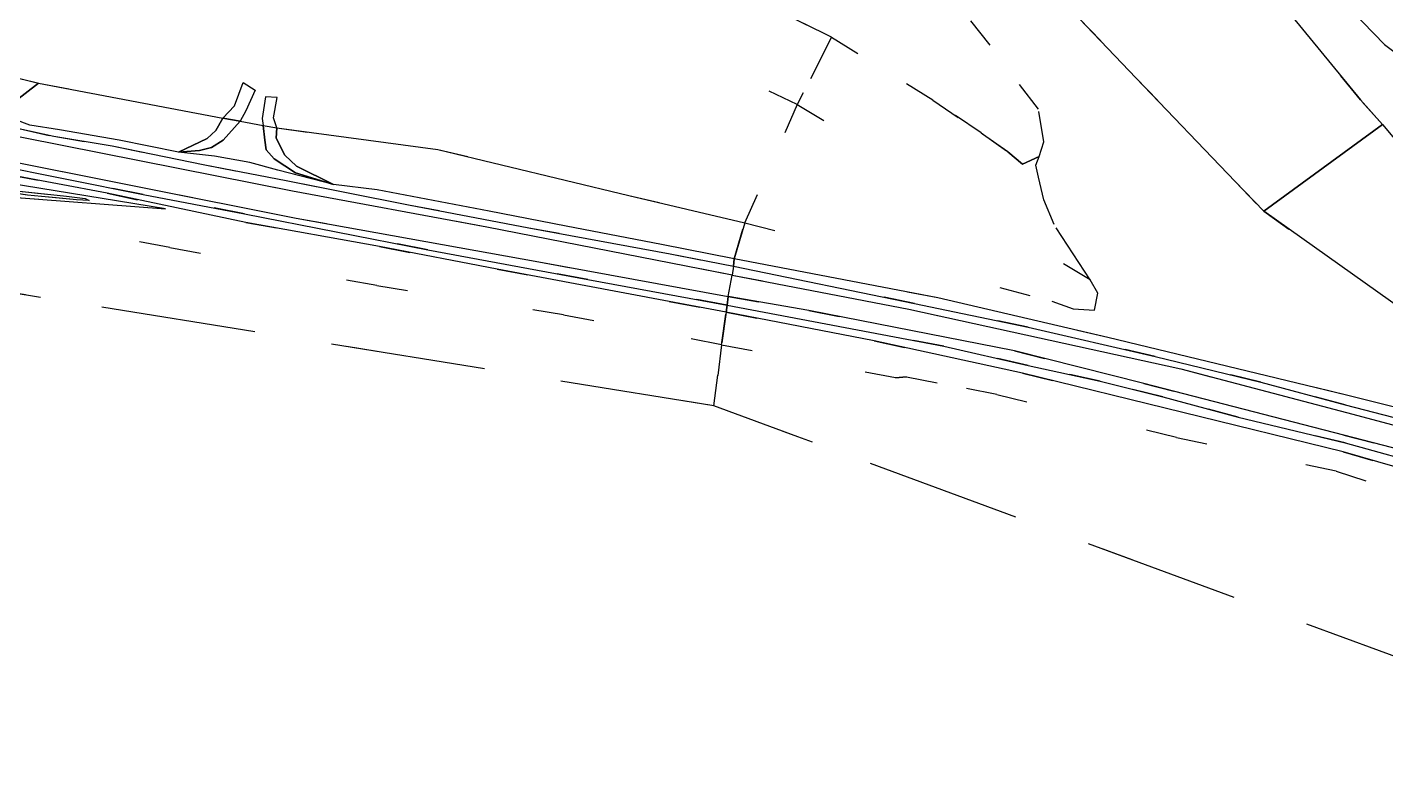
# Model space of a CAD drawing. Extents: x -14.1 to 15.6, y -19 to 8.9.
# Drawn here: x 4.559 to 8.942, y -13.082 to -10.684 of the extents above; entities that cross this region are included whole.
import ezdxf

# ---------------------------------------------------------------- set-up
doc = ezdxf.new("R2010")
doc.units = 0
doc.header["$MEASUREMENT"] = 0
doc.linetypes.add('DASHED', pattern=[0.75, 0.5, -0.25])
doc.linetypes.add('DOT', pattern=[1, 0, -1])
doc.layers.get('0').update_dxf_attribs({"linetype": 'CONTINUOUS'})

msp = doc.modelspace()

# ---------------------------------------------------------------- linework, layer by layer
at = {"color": 7, "linetype": 'Continuous'}
for points in [[(9.2762, -10.8617), (8.8072, -10.4047), (8.0672, -9.5907), (7.8542, -9.3357), (7.8342, -9.3737), (8.8322, -10.6317), (8.9382, -10.7407), (9.3552, -11.0527)], [(4.4952, -10.8407), (4.5952, -10.8647), (4.5092, -10.9317)], [(4.5322, -11.0117), (4.6442, -11.0367), (4.8332, -11.0677), (5.1322, -11.1287), (5.3942, -11.1797), (5.7892, -11.2577), (6.1772, -11.3317), (6.6332, -11.4157), (6.8372, -11.4557), (6.8392, -11.4327), (6.6052, -11.3857), (6.2982, -11.3267), (6.0492, -11.2787), (5.6882, -11.2097), (5.5472, -11.1917), (5.3672, -11.1457), (5.2772, -11.1207), (5.1632, -11.1007), (5.0472, -11.0877), (4.8552, -11.0487), (4.6632, -11.0157), (4.5672, -11.0007), (4.4792, -10.9677)], [(4.5232, -11.2127), (4.6852, -11.2297), (4.7462, -11.2377), (4.7582, -11.2437), (4.7182, -11.2417), (4.5602, -11.2267), (4.4062, -11.2037)], [(4.4962, -11.2317), (5.0052, -11.2707), (4.4432, -11.1797)]]:
    msp.add_lwpolyline(points, dxfattribs=at)
at = {"color": 7, "linetype": 'DOT'}
for points in [[(7.8342, -9.3737), (7.1542, -10.7167), (6.9832, -10.6317)], [(4.4952, -10.8407), (4.5952, -10.8647), (5.1902, -10.9777), (5.2462, -10.9877), (5.3202, -11.0017), (5.3642, -11.0097), (5.8832, -11.0787), (6.5002, -11.2277), (6.8742, -11.3157), (7.0432, -10.9337), (6.3262, -10.5897), (6.0432, -10.4547), (5.5552, -10.0097), (5.5552, -10.0097), (5.3642, -10.2117), (4.9102, -10.2007), (4.4502, -10.2227)], [(9.2762, -11.4127), (8.9312, -10.9987), (8.8602, -10.9187), (8.5452, -10.5337)], [(6.9832, -10.6317), (7.1542, -10.7167), (7.1312, -10.7617), (7.0622, -10.8967), (7.0432, -10.9337), (6.3262, -10.5897)], [(9.1192, -11.9487), (8.8152, -11.8727), (8.0452, -11.6857), (7.4972, -11.5587), (6.8392, -11.4327), (6.8742, -11.3157), (7.6972, -11.5247), (7.8642, -11.5687), (7.9332, -11.5937), (8.0022, -11.5977), (8.0132, -11.5427), (7.9882, -11.4997), (7.9332, -11.4157), (7.8722, -11.3217), (7.8392, -11.2417), (7.8212, -11.1687), (7.8132, -11.1297), (7.8242, -11.1017), (7.8392, -11.0547), (7.8212, -10.9487), (7.6652, -10.7427), (7.5742, -10.6257)], [(8.8322, -10.6317), (8.9382, -10.7407), (9.3552, -11.0527)], [(7.9532, -10.6567), (8.1372, -10.8487), (8.4562, -11.1827), (8.5482, -11.2787), (9.0802, -11.6557)], [(4.5322, -11.0117), (4.6442, -11.0367), (4.8332, -11.0677), (5.1322, -11.1287), (5.3942, -11.1797), (5.7892, -11.2577), (6.1772, -11.3317), (6.6332, -11.4157), (6.8372, -11.4557), (6.8332, -11.4847), (6.0422, -11.3297), (5.4152, -11.2137), (4.3012, -10.9927)], [(4.5232, -11.2127), (4.6852, -11.2297), (4.7462, -11.2377), (4.7582, -11.2437), (4.7182, -11.2417), (4.5602, -11.2267), (4.4062, -11.2037)], [(9.0982, -12.1057), (8.8112, -12.0267), (8.4662, -11.9437), (8.2232, -11.8777), (8.0202, -11.8277), (7.7882, -11.7767), (7.5162, -11.7147), (6.8172, -11.5817), (6.8202, -11.5537), (7.0802, -11.5987), (7.7442, -11.7297), (8.1612, -11.8347), (8.8072, -12.0017), (9.2432, -12.1147)]]:
    msp.add_lwpolyline(points, dxfattribs=at)
for points in [[(7.1542, -10.7167), (7.4802, -10.9197), (7.6362, -11.0257), (7.7232, -11.0867), (7.7702, -11.1267), (7.8242, -11.1017), (7.8392, -11.0547), (7.8212, -10.9487), (7.6652, -10.7427), (7.5742, -10.6257), (7.5052, -10.4407), (7.4762, -10.3137), (7.4802, -10.2417), (7.4912, -10.1947), (7.5232, -10.1307), (7.9482, -9.8767), (7.7842, -9.7297), (7.8932, -9.6287), (7.8752, -9.5987), (7.8842, -9.5677), (7.8342, -9.3737)], [(7.1542, -10.7167), (7.0432, -10.9337), (7.9882, -11.4997), (7.9332, -11.4157), (7.8722, -11.3217), (7.8392, -11.2417), (7.8212, -11.1687), (7.8132, -11.1297), (7.8242, -11.1017), (7.7702, -11.1267), (7.7232, -11.0867), (7.6362, -11.0257), (7.4802, -10.9197)], [(6.8742, -11.3157), (7.6972, -11.5247), (7.8642, -11.5687), (7.9332, -11.5937), (8.0022, -11.5977), (8.0132, -11.5427), (7.9882, -11.4997), (7.0432, -10.9337)], [(6.8202, -11.5537), (6.8172, -11.5817), (6.3672, -11.4987), (5.8512, -11.4037), (5.2602, -11.2867), (4.9332, -11.2247), (4.4392, -11.1257), (4.3332, -11.1007), (4.2512, -11.0767), (4.1742, -11.0687), (4.0802, -11.0787), (4.0462, -11.0777), (3.9952, -11.0597), (3.9342, -11.0137), (3.9162, -10.9997), (5.4262, -11.3007), (6.2092, -11.4417)], [(6.8142, -11.6047), (6.7992, -11.7097), (6.2892, -11.6127), (5.6872, -11.5187), (5.0192, -11.3957), (4.3192, -11.2617), (4.2522, -11.2057), (4.1182, -11.1947), (4.1052, -11.1807), (4.4962, -11.2317), (5.0052, -11.2707), (4.4432, -11.1797), (4.4272, -11.1617), (4.4622, -11.1657), (4.4962, -11.1597), (4.8172, -11.2207), (5.2642, -11.3147), (5.6952, -11.3927), (6.0752, -11.4657), (6.6302, -11.5697)], [(6.7992, -11.7097), (6.7742, -11.9067), (3.8952, -11.4427), (3.9822, -11.3487), (4.0532, -11.2917), (4.1142, -11.2577), (4.1712, -11.2457), (4.3192, -11.2617), (5.0192, -11.3957), (5.6872, -11.5187), (6.2892, -11.6127)], [(10.9892, -12.9717), (11.0002, -12.9517), (10.8262, -12.8327), (10.7642, -12.7957), (10.2782, -12.4927), (9.9302, -12.2897), (9.7122, -12.1807), (9.3842, -12.0577), (9.2102, -12.0067), (8.8112, -11.9037), (8.5392, -11.8307), (8.1982, -11.7477), (7.7882, -11.6527), (7.4212, -11.5767), (6.8372, -11.4557), (6.8332, -11.4847), (7.4032, -11.5947), (8.2812, -11.7877), (8.8152, -11.9287), (9.1742, -12.0237), (9.3482, -12.0817), (9.6272, -12.1837), (9.7622, -12.2447), (10.0522, -12.3937)], [(10.7042, -13.0457), (10.3272, -12.9817), (9.9292, -12.7337), (9.4642, -12.4357), (9.2102, -12.2837), (9.0902, -12.2177), (8.7822, -12.1177), (8.2672, -12.0087), (7.6872, -11.8707), (7.3962, -11.8127), (7.3602, -11.8167), (6.7992, -11.7097), (6.8142, -11.6047), (7.2912, -11.6967), (7.7702, -11.8017), (8.8042, -12.0557), (9.2032, -12.1707), (9.5412, -12.2867), (9.9622, -12.4867), (10.4322, -12.7767), (10.7262, -12.9567), (10.7242, -12.9797)], [(6.7742, -11.9067), (6.7992, -11.7097), (7.3602, -11.8167), (7.3962, -11.8127), (7.6872, -11.8707), (8.2672, -12.0087), (8.7822, -12.1177), (9.0902, -12.2177), (9.2102, -12.2837), (9.4642, -12.4357), (9.9292, -12.7337), (10.3272, -12.9817), (9.1562, -12.7847)]]:
    msp.add_lwpolyline(points, close=True, dxfattribs=at)
at = {"color": 7, "linetype": 'Continuous'}
for points in [[(7.7212, -10.3737), (8.1312, -10.0757), (8.3502, -10.3217), (8.5452, -10.5337), (8.8602, -10.9187), (8.9312, -10.9987), (8.5482, -11.2787), (8.4562, -11.1827), (8.1372, -10.8487), (7.9532, -10.6567)], [(7.7212, -10.3737), (8.1312, -10.0757), (8.3502, -10.3217), (8.5452, -10.5337), (8.8602, -10.9187), (8.9312, -10.9987), (8.5482, -11.2787), (8.4562, -11.1827), (8.1372, -10.8487), (7.9532, -10.6567)], [(6.8332, -11.4847), (6.0422, -11.3297), (5.4152, -11.2137), (4.3012, -10.9927), (3.7022, -10.8617), (3.4472, -10.8167), (2.3752, -10.6287), (1.5762, -10.4887), (-0.1808, -10.1257), (-0.1808, -10.1907), (0.7912, -10.4017), (2.6352, -10.7677), (3.5902, -10.9347), (3.7112, -10.9587), (3.9162, -10.9997), (5.4262, -11.3007), (6.2092, -11.4417), (6.8202, -11.5537)], [(4.5952, -10.8647), (5.1902, -10.9777), (5.1672, -11.0177), (5.1392, -11.0437), (5.0472, -11.0877), (4.8552, -11.0487), (4.6632, -11.0157), (4.5672, -11.0007), (4.4792, -10.9677), (4.4482, -10.9587), (4.5092, -10.9317)], [(5.1902, -10.9777), (5.2272, -10.9387), (5.2552, -10.8627), (5.2942, -10.8877), (5.2642, -10.9547), (5.2462, -10.9877)], [(5.3202, -11.0017), (5.3642, -11.0097), (5.3532, -10.9767), (5.3652, -10.9117), (5.3272, -10.9087), (5.3172, -10.9787)], [(5.0472, -11.0877), (5.1392, -11.0437), (5.1672, -11.0177), (5.1902, -10.9777), (5.2462, -10.9877), (5.1912, -11.0487), (5.1532, -11.0727), (5.1142, -11.0827)], [(5.2462, -10.9877), (5.3202, -11.0017), (5.3252, -11.0487), (5.3302, -11.0807), (5.3552, -11.1097), (5.4242, -11.1547), (5.5472, -11.1917), (5.3672, -11.1457), (5.2772, -11.1207), (5.1632, -11.1007), (5.0472, -11.0877), (5.1142, -11.0827), (5.1532, -11.0727), (5.1912, -11.0487)], [(5.3202, -11.0017), (5.3642, -11.0097), (5.3622, -11.0427), (5.3902, -11.0977), (5.4272, -11.1327), (5.5472, -11.1917), (5.4242, -11.1547), (5.3552, -11.1097), (5.3302, -11.0807), (5.3252, -11.0487)], [(8.9312, -10.9987), (9.2762, -11.4127), (9.1232, -11.6057), (9.0802, -11.6557), (8.5482, -11.2787)], [(8.9312, -10.9987), (9.2762, -11.4127), (9.1232, -11.6057), (9.0802, -11.6557), (8.5482, -11.2787)], [(6.8742, -11.3157), (6.8392, -11.4327), (6.6052, -11.3857), (6.2982, -11.3267), (6.0492, -11.2787), (5.6882, -11.2097), (5.5472, -11.1917), (5.4272, -11.1327), (5.3902, -11.0977), (5.3622, -11.0427), (5.3642, -11.0097), (5.8832, -11.0787), (6.5002, -11.2277)], [(6.8172, -11.5817), (6.8142, -11.6047), (6.6302, -11.5697), (6.0752, -11.4657), (5.6952, -11.3927), (5.2642, -11.3147), (4.8172, -11.2207), (4.4962, -11.1597), (4.4622, -11.1657), (4.4272, -11.1617), (4.4392, -11.1257), (4.9332, -11.2247), (5.2602, -11.2867), (5.8512, -11.4037), (6.3672, -11.4987)], [(6.8372, -11.4557), (7.4212, -11.5767), (7.7882, -11.6527), (8.1982, -11.7477), (8.5392, -11.8307), (8.8112, -11.9037), (9.2102, -12.0067), (9.3842, -12.0577), (9.7122, -12.1807), (9.9302, -12.2897), (10.2782, -12.4927), (10.7642, -12.7957), (10.7452, -12.7547), (10.4012, -12.5397), (10.0132, -12.3037), (9.7302, -12.1587), (9.4252, -12.0357), (9.1192, -11.9487), (8.8152, -11.8727), (8.0452, -11.6857), (7.4972, -11.5587), (6.8392, -11.4327)], [(6.8332, -11.4847), (7.4032, -11.5947), (8.2812, -11.7877), (8.8152, -11.9287), (9.1742, -12.0237), (9.3482, -12.0817), (9.6272, -12.1837), (9.7622, -12.2447), (10.0522, -12.3937), (10.9892, -12.9717), (10.9542, -13.0337), (10.9512, -13.0377), (10.0242, -12.4557), (9.7802, -12.3327), (9.5812, -12.2417), (9.4182, -12.1797), (9.2432, -12.1147), (8.8072, -12.0017), (8.1612, -11.8347), (7.7442, -11.7297), (7.0802, -11.5987), (6.8202, -11.5537)], [(8.8042, -12.0557), (7.7702, -11.8017), (7.2912, -11.6967), (6.8142, -11.6047), (6.8172, -11.5817), (7.5162, -11.7147), (7.7882, -11.7767), (8.0202, -11.8277), (8.2232, -11.8777), (8.4662, -11.9437), (8.8112, -12.0267), (9.0982, -12.1057), (9.4322, -12.2137), (9.6132, -12.2867), (9.9792, -12.4717), (10.3102, -12.6717), (10.7312, -12.9277), (10.7262, -12.9567), (10.4322, -12.7767), (9.9622, -12.4867), (9.5412, -12.2867), (9.2032, -12.1707)]]:
    msp.add_lwpolyline(points, close=True, dxfattribs=at)
at = {"color": 6, "linetype": 'DASHED'}
msp.add_lwpolyline([(8.6462, -14.7167), (9.1562, -12.7847), (6.7742, -11.9067), (3.8952, -11.4427)], dxfattribs=at)

doc.saveas('drawing.dxf')
